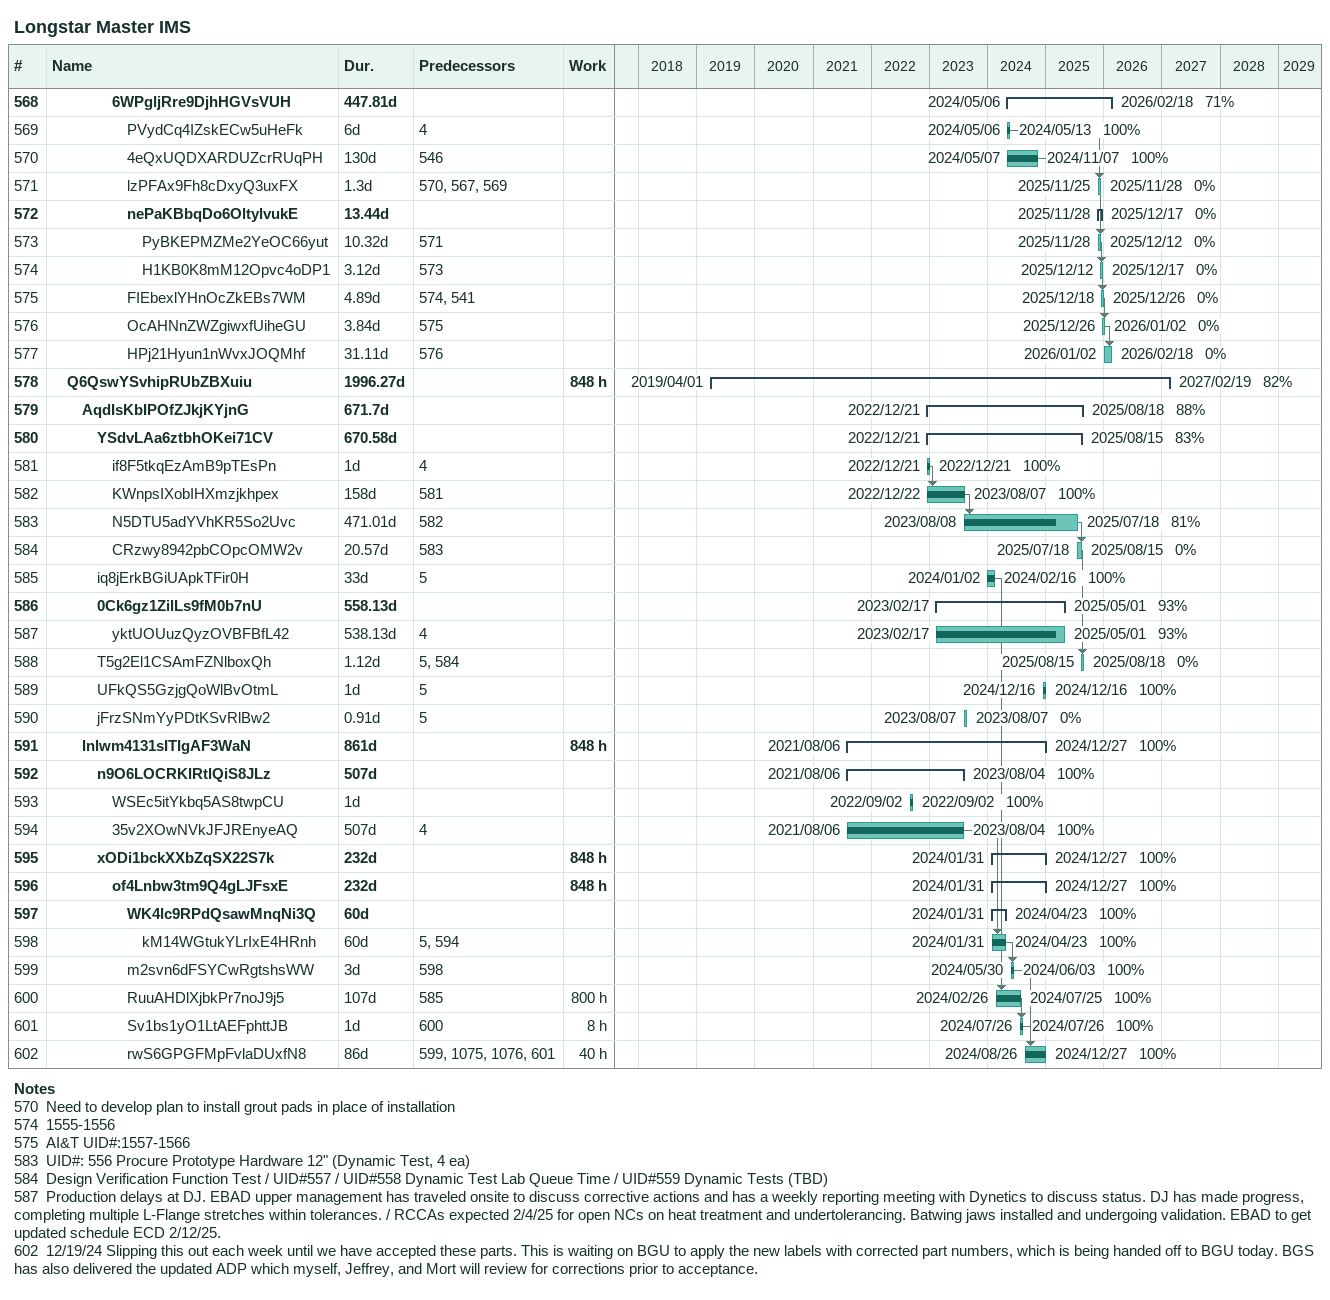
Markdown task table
Longstar Master IMS

| ID | Level | Task | Duration | Start | Finish | Predecessors | % complete | Work (h) |
|---|---|---|---|---|---|---|---|---|
| 568 | 5 | **6WPgljRre9DjhHGVsVUH** | 447.81d | 2024-05-06 | 2026-02-18 |  | 71 |  |
| 569 | 6 | PVydCq4IZskECw5uHeFk | 6d | 2024-05-06 | 2024-05-13 | 4 | 100 |  |
| 570 | 6 | 4eQxUQDXARDUZcrRUqPH | 130d | 2024-05-07 | 2024-11-07 | 546 | 100 |  |
| 571 | 6 | lzPFAx9Fh8cDxyQ3uxFX | 1.3d | 2025-11-25 | 2025-11-28 | 570, 567, 569 | 0 |  |
| 572 | 6 | **nePaKBbqDo6OltylvukE** | 13.44d | 2025-11-28 | 2025-12-17 |  | 0 |  |
| 573 | 7 | PyBKEPMZMe2YeOC66yut | 10.32d | 2025-11-28 | 2025-12-12 | 571 | 0 |  |
| 574 | 7 | H1KB0K8mM12Opvc4oDP1 | 3.12d | 2025-12-12 | 2025-12-17 | 573 | 0 |  |
| 575 | 6 | FIEbexlYHnOcZkEBs7WM | 4.89d | 2025-12-18 | 2025-12-26 | 574, 541 | 0 |  |
| 576 | 6 | OcAHNnZWZgiwxfUiheGU | 3.84d | 2025-12-26 | 2026-01-02 | 575 | 0 |  |
| 577 | 6 | HPj21Hyun1nWvxJOQMhf | 31.11d | 2026-01-02 | 2026-02-18 | 576 | 0 |  |
| 578 | 2 | **Q6QswYSvhipRUbZBXuiu** | 1996.27d | 2019-04-01 | 2027-02-19 |  | 82 | 848 |
| 579 | 3 | **AqdIsKbIPOfZJkjKYjnG** | 671.7d | 2022-12-21 | 2025-08-18 |  | 88 |  |
| 580 | 4 | **YSdvLAa6ztbhOKei71CV** | 670.58d | 2022-12-21 | 2025-08-15 |  | 83 |  |
| 581 | 5 | if8F5tkqEzAmB9pTEsPn | 1d | 2022-12-21 | 2022-12-21 | 4 | 100 |  |
| 582 | 5 | KWnpsIXobIHXmzjkhpex | 158d | 2022-12-22 | 2023-08-07 | 581 | 100 |  |
| 583 | 5 | N5DTU5adYVhKR5So2Uvc | 471.01d | 2023-08-08 | 2025-07-18 | 582 | 81 |  |
| 584 | 5 | CRzwy8942pbCOpcOMW2v | 20.57d | 2025-07-18 | 2025-08-15 | 583 | 0 |  |
| 585 | 4 | iq8jErkBGiUApkTFir0H | 33d | 2024-01-02 | 2024-02-16 | 5 | 100 |  |
| 586 | 4 | **0Ck6gz1ZilLs9fM0b7nU** | 558.13d | 2023-02-17 | 2025-05-01 |  | 93 |  |
| 587 | 5 | yktUOUuzQyzOVBFBfL42 | 538.13d | 2023-02-17 | 2025-05-01 | 4 | 93 |  |
| 588 | 4 | T5g2El1CSAmFZNlboxQh | 1.12d | 2025-08-15 | 2025-08-18 | 5, 584 | 0 |  |
| 589 | 4 | UFkQS5GzjgQoWlBvOtmL | 1d | 2024-12-16 | 2024-12-16 | 5 | 100 |  |
| 590 | 4 | jFrzSNmYyPDtKSvRlBw2 | 0.91d | 2023-08-07 | 2023-08-07 | 5 | 0 |  |
| 591 | 3 | **Inlwm4131sITIgAF3WaN** | 861d | 2021-08-06 | 2024-12-27 |  | 100 | 848 |
| 592 | 4 | **n9O6LOCRKlRtlQiS8JLz** | 507d | 2021-08-06 | 2023-08-04 |  | 100 |  |
| 593 | 5 | WSEc5itYkbq5AS8twpCU | 1d | 2022-09-02 | 2022-09-02 |  | 100 |  |
| 594 | 5 | 35v2XOwNVkJFJREnyeAQ | 507d | 2021-08-06 | 2023-08-04 | 4 | 100 |  |
| 595 | 4 | **xODi1bckXXbZqSX22S7k** | 232d | 2024-01-31 | 2024-12-27 |  | 100 | 848 |
| 596 | 5 | **of4Lnbw3tm9Q4gLJFsxE** | 232d | 2024-01-31 | 2024-12-27 |  | 100 | 848 |
| 597 | 6 | **WK4lc9RPdQsawMnqNi3Q** | 60d | 2024-01-31 | 2024-04-23 |  | 100 |  |
| 598 | 7 | kM14WGtukYLrIxE4HRnh | 60d | 2024-01-31 | 2024-04-23 | 5, 594 | 100 |  |
| 599 | 6 | m2svn6dFSYCwRgtshsWW | 3d | 2024-05-30 | 2024-06-03 | 598 | 100 |  |
| 600 | 6 | RuuAHDlXjbkPr7noJ9j5 | 107d | 2024-02-26 | 2024-07-25 | 585 | 100 | 800 |
| 601 | 6 | Sv1bs1yO1LtAEFphttJB | 1d | 2024-07-26 | 2024-07-26 | 600 | 100 | 8 |
| 602 | 6 | rwS6GPGFMpFvlaDUxfN8 | 86d | 2024-08-26 | 2024-12-27 | 599, 1075, 1076, 601 | 100 | 40 |

Notes
- 570: Need to develop plan to install grout pads in place of installation
- 574: 1555-1556
- 575: AI&T UID#:1557-1566
- 583: UID#: 556 Procure Prototype Hardware 12" (Dynamic Test, 4 ea)
- 584: Design Verification Function Test / UID#557 / UID#558 Dynamic Test Lab Queue Time / UID#559 Dynamic Tests (TBD)
- 587: Production delays at DJ. EBAD upper management has traveled onsite to discuss corrective actions and has a weekly reporting meeting with Dynetics to discuss status. DJ has made progress, completing multiple L-Flange stretches within tolerances. / RCCAs expected 2/4/25 for open NCs on heat treatment and undertolerancing. Batwing jaws installed and undergoing validation. EBAD to get updated schedule ECD 2/12/25.
- 602: 12/19/24 Slipping this out each week until we have accepted these parts. This is waiting on BGU to apply the new labels with corrected part numbers, which is being handed off to BGU today. BGS has also delivered the updated ADP which myself, Jeffrey, and Mort will review for corrections prior to acceptance.
